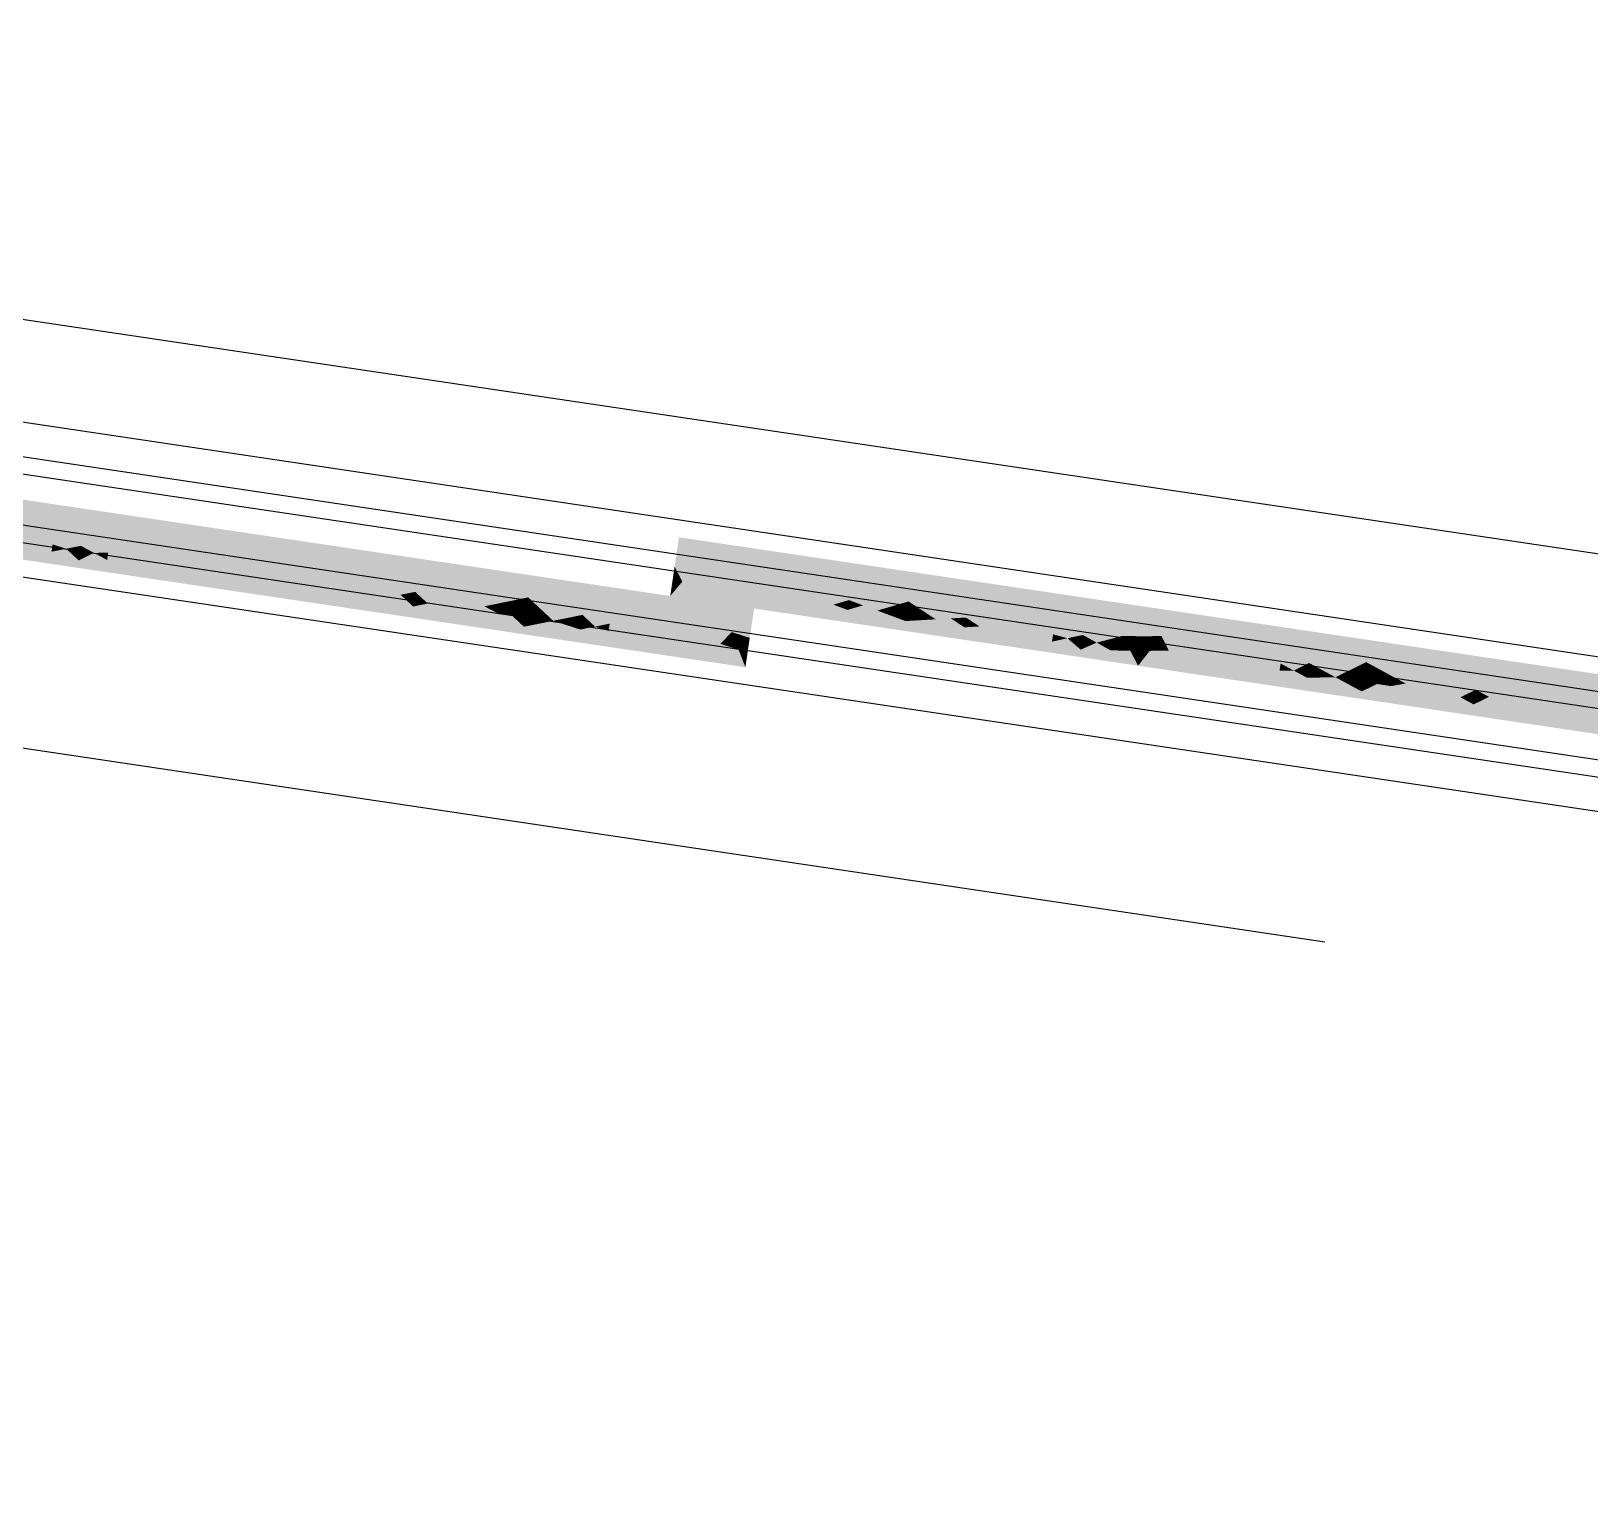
# Model space of a CAD drawing. Header units: millimetres. Extents: x 338 to 506, y 179 to 335.
# Drawn here: x 405.411 to 406.33, y 223.86 to 224.726 of the extents above; entities that cross this region are included whole.
import ezdxf

# ---------------------------------------------------------------- set-up
doc = ezdxf.new("R2010")
doc.units = ezdxf.units.MM
doc.linetypes.add('CENTER', pattern=[2, 1.25, -0.25, 0.25, -0.25])
doc.linetypes.add('DASHED2', pattern=[0.375, 0.25, -0.125])
for name, color, linetype in [('EJES_DE_COLUMNA', 255, 'DASHED2'), ('MUROS', 32, 'Continuous'), ('REJAS', 151, 'Continuous')]:
    doc.layers.add(name, color=color, linetype=linetype)

# ---------------------------------------------------------------- blocks, each defined once
blk = doc.blocks.new('*U168')
at = {"layer": 'REJAS', "color": 18, "linetype": 'Continuous', "extrusion": (0, 0, -1)}
for points in [[(-2936.8138, 1967.16095), (-2936.8313, 1967.69156), (-2936.8313, 1966.63034)], [(-2936.80286, 1967.09462), (-2936.80068, 1967.02829), (-2936.7963, 1967.16095)], [(-2936.80505, 1966.89564), (-2936.7963, 1966.63034), (-2936.7963, 1967.16095)], [(-2936.8138, 1967.16095), (-2936.8313, 1966.63034), (-2936.80505, 1966.89564)], [(-2936.80614, 1967.06146), (-2936.80068, 1967.02829), (-2936.80286, 1967.09462)], [(-2936.80943, 1967.02829), (-2936.80614, 1967.06146), (-2936.81161, 1967.09462)], [(-2936.80779, 1967.04488), (-2936.80341, 1967.04488), (-2936.80614, 1967.06146)], [(-2936.80341, 1967.04488), (-2936.80642, 1967.03659), (-2936.80068, 1967.02829)], [(-2936.80341, 1967.04488), (-2936.80779, 1967.04488), (-2936.80642, 1967.03659)], [(-2936.80642, 1967.03659), (-2936.80779, 1967.04488), (-2936.80943, 1967.02829)], [(-2936.80551, 1967.03106), (-2936.80355, 1967.03244), (-2936.80642, 1967.03659)], [(-2936.80642, 1967.03659), (-2936.80792, 1967.03244), (-2936.80551, 1967.03106)], [(-2936.80068, 1967.02829), (-2936.80355, 1967.03244), (-2936.80551, 1967.03106)], [(-2936.80505, 1967.02829), (-2936.80068, 1967.02829), (-2936.80551, 1967.03106)], [(-2936.80355, 1967.02415), (-2936.80068, 1967.02829), (-2936.80551, 1967.02553)], [(-2936.80068, 1967.02829), (-2936.80505, 1967.02829), (-2936.80551, 1967.02553)], [(-2936.80642, 1967.02), (-2936.80341, 1967.01171), (-2936.80068, 1967.02829)], [(-2936.80614, 1966.99513), (-2936.80286, 1966.96197), (-2936.80068, 1967.02829)], [(-2936.80642, 1967.02), (-2936.80355, 1967.02415), (-2936.80551, 1967.02553)], [(-2936.80943, 1967.02829), (-2936.80505, 1967.02829), (-2936.80551, 1967.03106)], [(-2936.80505, 1967.02829), (-2936.80943, 1967.02829), (-2936.80551, 1967.02553)], [(-2936.80792, 1967.03244), (-2936.80943, 1967.02829), (-2936.80551, 1967.03106)], [(-2936.80943, 1967.02829), (-2936.80792, 1967.02415), (-2936.80551, 1967.02553)], [(-2936.80551, 1967.02553), (-2936.80792, 1967.02415), (-2936.80642, 1967.02)], [(-2936.80614, 1966.99513), (-2936.80943, 1967.02829), (-2936.80724, 1966.96197)], [(-2936.80642, 1967.02), (-2936.80943, 1967.02829), (-2936.80779, 1967.01171)], [(-2936.80341, 1967.01171), (-2936.80642, 1967.02), (-2936.80779, 1967.01171)], [(-2936.80779, 1967.01171), (-2936.80614, 1966.99513), (-2936.80341, 1967.01171)], [(-2936.80286, 1966.96197), (-2936.80614, 1966.99513), (-2936.80724, 1966.96197)], [(-2936.80724, 1966.96197), (-2936.80505, 1966.89564), (-2936.80286, 1966.96197)], [(-2936.80833, 1966.86248), (-2936.80286, 1966.82932), (-2936.80505, 1966.89564)], [(-2936.80833, 1966.86248), (-2936.81161, 1966.82932), (-2936.8056, 1966.8459)], [(-2936.80861, 1966.83761), (-2936.80286, 1966.82932), (-2936.8056, 1966.8459)], [(-2936.80573, 1966.83346), (-2936.80769, 1966.83208), (-2936.80286, 1966.82932)], [(-2936.80286, 1966.82932), (-2936.80769, 1966.83208), (-2936.80724, 1966.82932)], [(-2936.80861, 1966.83761), (-2936.80769, 1966.83208), (-2936.80573, 1966.83346)], [(-2936.80724, 1966.82932), (-2936.80769, 1966.83208), (-2936.81161, 1966.82932)], [(-2936.80769, 1966.83208), (-2936.80861, 1966.83761), (-2936.81011, 1966.83346)], [(-2936.81161, 1966.82932), (-2936.80769, 1966.83208), (-2936.81011, 1966.83346)], [(-2936.80614, 1966.79615), (-2936.80068, 1966.76299), (-2936.80286, 1966.82932)], [(-2936.80724, 1966.82932), (-2936.80678, 1966.82655), (-2936.80286, 1966.82932)], [(-2936.80286, 1966.82932), (-2936.80678, 1966.82655), (-2936.80437, 1966.82517)], [(-2936.80888, 1966.81273), (-2936.80614, 1966.79615), (-2936.80286, 1966.82932)], [(-2936.80678, 1966.82655), (-2936.80587, 1966.82102), (-2936.80437, 1966.82517)], [(-2936.80888, 1966.81273), (-2936.80587, 1966.82102), (-2936.81161, 1966.82932)], [(-2936.80587, 1966.82102), (-2936.80678, 1966.82655), (-2936.80874, 1966.82517)], [(-2936.81161, 1966.82932), (-2936.81818, 1966.76299), (-2936.80614, 1966.79615)], [(-2936.80874, 1966.82517), (-2936.80678, 1966.82655), (-2936.81161, 1966.82932)], [(-2936.81161, 1966.82932), (-2936.80678, 1966.82655), (-2936.80724, 1966.82932)], [(-2936.80614, 1966.79615), (-2936.80633, 1966.77957), (-2936.80341, 1966.77957)], [(-2936.80915, 1966.78786), (-2936.80633, 1966.77957), (-2936.80614, 1966.79615)], [(-2936.81216, 1966.77957), (-2936.80633, 1966.77957), (-2936.80915, 1966.78786)], [(-2936.80341, 1966.77957), (-2936.80633, 1966.77957), (-2936.80068, 1966.76299)], [(-2936.80068, 1966.76299), (-2936.80633, 1966.77957), (-2936.80642, 1966.77128)], [(-2936.80633, 1966.77957), (-2936.81216, 1966.77957), (-2936.80642, 1966.77128)], [(-2936.81216, 1966.77957), (-2936.81034, 1966.76852), (-2936.80642, 1966.77128)], [(-2936.81034, 1966.76852), (-2936.81216, 1966.77957), (-2936.81517, 1966.77128)], [(-2936.80068, 1966.76299), (-2936.80642, 1966.77128), (-2936.80551, 1966.76575)], [(-2936.80551, 1966.76575), (-2936.80642, 1966.77128), (-2936.81034, 1966.76852)], [(-2936.80551, 1966.76575), (-2936.81034, 1966.76852), (-2936.80943, 1966.76299)], [(-2936.80943, 1966.76299), (-2936.81034, 1966.76852), (-2936.81818, 1966.76299)], [(-2936.81818, 1966.76299), (-2936.81034, 1966.76852), (-2936.81517, 1966.77128)], [(-2936.80724, 1966.69666), (-2936.7963, 1966.63034), (-2936.80068, 1966.76299)], [(-2936.80309, 1966.76437), (-2936.8052, 1966.76391), (-2936.80068, 1966.76299)], [(-2936.80068, 1966.76299), (-2936.8052, 1966.76391), (-2936.80505, 1966.76299)], [(-2936.80068, 1966.76299), (-2936.8049, 1966.76207), (-2936.80264, 1966.76161)], [(-2936.8049, 1966.76207), (-2936.80068, 1966.76299), (-2936.80505, 1966.76299)], [(-2936.80068, 1966.76299), (-2936.80851, 1966.75746), (-2936.80368, 1966.7547)], [(-2936.80669, 1966.74641), (-2936.80396, 1966.72983), (-2936.80068, 1966.76299)], [(-2936.80264, 1966.76161), (-2936.8049, 1966.76207), (-2936.8046, 1966.76023)], [(-2936.80551, 1966.76575), (-2936.8052, 1966.76391), (-2936.80309, 1966.76437)], [(-2936.8046, 1966.76023), (-2936.8049, 1966.76207), (-2936.80701, 1966.76161)], [(-2936.8046, 1966.76023), (-2936.80701, 1966.76161), (-2936.80751, 1966.76023)], [(-2936.80751, 1966.76023), (-2936.80655, 1966.75884), (-2936.8046, 1966.76023)], [(-2936.80701, 1966.76161), (-2936.8049, 1966.76207), (-2936.80943, 1966.76299)], [(-2936.80943, 1966.76299), (-2936.8049, 1966.76207), (-2936.80505, 1966.76299)], [(-2936.80505, 1966.76299), (-2936.8052, 1966.76391), (-2936.80943, 1966.76299)], [(-2936.8052, 1966.76391), (-2936.80551, 1966.76575), (-2936.80747, 1966.76437)], [(-2936.80943, 1966.76299), (-2936.8052, 1966.76391), (-2936.80747, 1966.76437)], [(-2936.80851, 1966.75746), (-2936.80655, 1966.75884), (-2936.80751, 1966.76023)], [(-2936.81271, 1966.72983), (-2936.80669, 1966.74641), (-2936.81818, 1966.76299)], [(-2936.80701, 1966.76161), (-2936.80943, 1966.76299), (-2936.80751, 1966.76023)], [(-2936.81818, 1966.76299), (-2936.8313, 1966.63034), (-2936.80724, 1966.69666)], [(-2936.80943, 1966.76299), (-2936.80897, 1966.76023), (-2936.80751, 1966.76023)], [(-2936.80897, 1966.76023), (-2936.80851, 1966.75746), (-2936.80751, 1966.76023)], [(-2936.81243, 1966.7547), (-2936.80851, 1966.75746), (-2936.81818, 1966.76299)], [(-2936.81818, 1966.76299), (-2936.80851, 1966.75746), (-2936.80943, 1966.76299)], [(-2936.80851, 1966.75746), (-2936.80669, 1966.74641), (-2936.80368, 1966.7547)], [(-2936.80669, 1966.74641), (-2936.80851, 1966.75746), (-2936.81243, 1966.7547)], [(-2936.80669, 1966.74641), (-2936.80678, 1966.73812), (-2936.80532, 1966.73812)], [(-2936.8082, 1966.74226), (-2936.80678, 1966.73812), (-2936.80669, 1966.74641)], [(-2936.8097, 1966.73812), (-2936.80678, 1966.73812), (-2936.8082, 1966.74226)], [(-2936.80532, 1966.73812), (-2936.80678, 1966.73812), (-2936.80396, 1966.72983)], [(-2936.80396, 1966.72983), (-2936.80678, 1966.73812), (-2936.80683, 1966.73397)], [(-2936.80683, 1966.73397), (-2936.80879, 1966.73259), (-2936.80396, 1966.72983)], [(-2936.80396, 1966.72983), (-2936.80879, 1966.73259), (-2936.80833, 1966.72983)], [(-2936.80678, 1966.73812), (-2936.8097, 1966.73812), (-2936.80683, 1966.73397)], [(-2936.8097, 1966.73812), (-2936.80879, 1966.73259), (-2936.80683, 1966.73397)], [(-2936.80879, 1966.73259), (-2936.81271, 1966.72983), (-2936.80833, 1966.72983)], [(-2936.8112, 1966.73397), (-2936.80879, 1966.73259), (-2936.8097, 1966.73812)], [(-2936.81271, 1966.72983), (-2936.80879, 1966.73259), (-2936.8112, 1966.73397)], [(-2936.80546, 1966.72568), (-2936.80396, 1966.72983), (-2936.80788, 1966.72706)], [(-2936.80396, 1966.72983), (-2936.80833, 1966.72983), (-2936.80788, 1966.72706)], [(-2936.80696, 1966.72153), (-2936.8056, 1966.71324), (-2936.80396, 1966.72983)], [(-2936.80696, 1966.72153), (-2936.80546, 1966.72568), (-2936.80788, 1966.72706)], [(-2936.80997, 1966.71324), (-2936.8056, 1966.71324), (-2936.80696, 1966.72153)], [(-2936.80997, 1966.71324), (-2936.80696, 1966.72153), (-2936.81271, 1966.72983)], [(-2936.80788, 1966.72706), (-2936.80984, 1966.72568), (-2936.80696, 1966.72153)], [(-2936.80833, 1966.72983), (-2936.81271, 1966.72983), (-2936.80788, 1966.72706)], [(-2936.81271, 1966.72983), (-2936.80984, 1966.72568), (-2936.80788, 1966.72706)], [(-2936.80724, 1966.69666), (-2936.8056, 1966.71324), (-2936.80997, 1966.71324)], [(-2936.80724, 1966.69666), (-2936.8076, 1966.6635), (-2936.80177, 1966.6635)], [(-2936.81325, 1966.68008), (-2936.8076, 1966.6635), (-2936.80724, 1966.69666)], [(-2936.81927, 1966.6635), (-2936.8076, 1966.6635), (-2936.81325, 1966.68008)], [(-2936.80177, 1966.6635), (-2936.8076, 1966.6635), (-2936.7963, 1966.63034)], [(-2936.7963, 1966.63034), (-2936.8076, 1966.6635), (-2936.80779, 1966.64692)], [(-2936.8076, 1966.6635), (-2936.81927, 1966.6635), (-2936.80779, 1966.64692)], [(-2936.81927, 1966.6635), (-2936.81562, 1966.64139), (-2936.80779, 1966.64692)], [(-2936.81562, 1966.64139), (-2936.81927, 1966.6635), (-2936.82529, 1966.64692)], [(-2936.7963, 1966.63034), (-2936.80779, 1966.64692), (-2936.80596, 1966.63586)], [(-2936.80596, 1966.63586), (-2936.80779, 1966.64692), (-2936.81562, 1966.64139)], [(-2936.80596, 1966.63586), (-2936.81562, 1966.64139), (-2936.8138, 1966.63034)], [(-2936.8138, 1966.63034), (-2936.81562, 1966.64139), (-2936.8313, 1966.63034)], [(-2936.8313, 1966.63034), (-2936.81562, 1966.64139), (-2936.82529, 1966.64692)], [(-2936.80113, 1966.6331), (-2936.80535, 1966.63218), (-2936.7963, 1966.63034)], [(-2936.7963, 1966.63034), (-2936.80535, 1966.63218), (-2936.80505, 1966.63034)], [(-2936.80596, 1966.63586), (-2936.80535, 1966.63218), (-2936.80113, 1966.6331)], [(-2936.80505, 1966.63034), (-2936.80535, 1966.63218), (-2936.8138, 1966.63034)], [(-2936.80535, 1966.63218), (-2936.80596, 1966.63586), (-2936.80988, 1966.6331)], [(-2936.8138, 1966.63034), (-2936.80535, 1966.63218), (-2936.80988, 1966.6331)]]:
    blk.add_solid(points, dxfattribs=at)
blk = doc.blocks.new('*U169')
at = {"layer": 'REJAS', "color": 18, "linetype": 'Continuous', "extrusion": (0, 0, -1)}
for points in [[(-2936.84005, 1966.61064), (-2936.83713, 1966.54095), (-2936.8313, 1966.68034)], [(-2936.8313, 1966.68034), (-2936.83713, 1966.54095), (-2936.8313, 1966.54095)], [(-2936.8313, 1966.68034), (-2936.84078, 1966.67453), (-2936.84224, 1966.66291)], [(-2936.83604, 1966.67743), (-2936.8313, 1966.68034), (-2936.84029, 1966.6784)], [(-2936.8313, 1966.68034), (-2936.84005, 1966.68034), (-2936.84029, 1966.6784)], [(-2936.83568, 1966.64549), (-2936.8313, 1966.68034), (-2936.84151, 1966.64549)], [(-2936.8313, 1966.68034), (-2936.84224, 1966.66291), (-2936.84151, 1966.64549)], [(-2936.84078, 1966.67453), (-2936.83604, 1966.67743), (-2936.84029, 1966.6784)], [(-2936.8488, 1966.54095), (-2936.84005, 1966.61064), (-2936.8663, 1966.68034)], [(-2936.84005, 1966.68034), (-2936.8488, 1966.68034), (-2936.84029, 1966.6784)], [(-2936.8488, 1966.68034), (-2936.84479, 1966.67743), (-2936.84029, 1966.6784)], [(-2936.84029, 1966.6784), (-2936.84479, 1966.67743), (-2936.84078, 1966.67453)], [(-2936.84078, 1966.67453), (-2936.8488, 1966.68034), (-2936.85026, 1966.66872)], [(-2936.8488, 1966.54095), (-2936.8663, 1966.68034), (-2936.8663, 1966.40156)], [(-2936.8488, 1966.68034), (-2936.8663, 1966.68034), (-2936.85026, 1966.66872)], [(-2936.8663, 1966.68034), (-2936.85974, 1966.66291), (-2936.85026, 1966.66872)], [(-2936.84078, 1966.67453), (-2936.85026, 1966.66872), (-2936.84224, 1966.66291)], [(-2936.85318, 1966.64549), (-2936.84224, 1966.66291), (-2936.85026, 1966.66872)], [(-2936.85026, 1966.66872), (-2936.85974, 1966.66291), (-2936.85318, 1966.64549)], [(-2936.84151, 1966.64549), (-2936.84224, 1966.66291), (-2936.85318, 1966.64549)], [(-2936.84005, 1966.61064), (-2936.83568, 1966.64549), (-2936.84151, 1966.64549)], [(-2936.84661, 1966.62807), (-2936.84005, 1966.61064), (-2936.84151, 1966.64549)], [(-2936.85318, 1966.64549), (-2936.84661, 1966.62807), (-2936.84151, 1966.64549)], [(-2936.84224, 1966.59322), (-2936.83859, 1966.57579), (-2936.84005, 1966.61064)], [(-2936.84224, 1966.59322), (-2936.84443, 1966.57579), (-2936.84042, 1966.58451)], [(-2936.84242, 1966.58015), (-2936.83859, 1966.57579), (-2936.84042, 1966.58451)], [(-2936.84078, 1966.55837), (-2936.83713, 1966.54095), (-2936.83859, 1966.57579)], [(-2936.84051, 1966.57797), (-2936.84181, 1966.57725), (-2936.83859, 1966.57579)], [(-2936.83859, 1966.57579), (-2936.84181, 1966.57725), (-2936.84151, 1966.57579)], [(-2936.84151, 1966.57579), (-2936.84121, 1966.57434), (-2936.83859, 1966.57579)], [(-2936.83859, 1966.57579), (-2936.84121, 1966.57434), (-2936.8396, 1966.57362)], [(-2936.8426, 1966.56708), (-2936.84078, 1966.55837), (-2936.83859, 1966.57579)], [(-2936.84242, 1966.58015), (-2936.84181, 1966.57725), (-2936.84051, 1966.57797)], [(-2936.8426, 1966.56708), (-2936.8406, 1966.57144), (-2936.84443, 1966.57579)], [(-2936.84443, 1966.57579), (-2936.8488, 1966.54095), (-2936.84078, 1966.55837)], [(-2936.84251, 1966.57362), (-2936.84121, 1966.57434), (-2936.84443, 1966.57579)], [(-2936.84443, 1966.57579), (-2936.84121, 1966.57434), (-2936.84151, 1966.57579)], [(-2936.84151, 1966.57579), (-2936.84181, 1966.57725), (-2936.84443, 1966.57579)], [(-2936.84181, 1966.57725), (-2936.84242, 1966.58015), (-2936.84342, 1966.57797)], [(-2936.84443, 1966.57579), (-2936.84181, 1966.57725), (-2936.84342, 1966.57797)], [(-2936.84121, 1966.57434), (-2936.8406, 1966.57144), (-2936.8396, 1966.57362)], [(-2936.8406, 1966.57144), (-2936.84121, 1966.57434), (-2936.84251, 1966.57362)], [(-2936.8409, 1966.54966), (-2936.83896, 1966.54966), (-2936.84078, 1966.55837)], [(-2936.84078, 1966.55837), (-2936.84279, 1966.55402), (-2936.8409, 1966.54966)], [(-2936.84096, 1966.5453), (-2936.83713, 1966.54095), (-2936.8409, 1966.54966)], [(-2936.83713, 1966.54095), (-2936.83896, 1966.54966), (-2936.8409, 1966.54966)], [(-2936.84279, 1966.55402), (-2936.84479, 1966.54966), (-2936.8409, 1966.54966)], [(-2936.84479, 1966.54966), (-2936.84096, 1966.5453), (-2936.8409, 1966.54966)], [(-2936.84358, 1966.54385), (-2936.84096, 1966.5453), (-2936.84479, 1966.54966)], [(-2936.84479, 1966.54966), (-2936.8468, 1966.5453), (-2936.84358, 1966.54385)], [(-2936.8313, 1966.54095), (-2936.83713, 1966.54095), (-2936.8313, 1966.40156)], [(-2936.8313, 1966.40156), (-2936.83713, 1966.54095), (-2936.84005, 1966.47125)], [(-2936.83713, 1966.54095), (-2936.84096, 1966.5453), (-2936.84358, 1966.54385)], [(-2936.84297, 1966.54095), (-2936.83713, 1966.54095), (-2936.84358, 1966.54385)], [(-2936.84078, 1966.52352), (-2936.83859, 1966.5061), (-2936.83713, 1966.54095)], [(-2936.84096, 1966.53659), (-2936.83713, 1966.54095), (-2936.84358, 1966.53804)], [(-2936.83713, 1966.54095), (-2936.84297, 1966.54095), (-2936.84358, 1966.53804)], [(-2936.83896, 1966.53224), (-2936.83713, 1966.54095), (-2936.8409, 1966.53224)], [(-2936.83713, 1966.54095), (-2936.84096, 1966.53659), (-2936.8409, 1966.53224)], [(-2936.8488, 1966.54095), (-2936.85755, 1966.47125), (-2936.84005, 1966.47125)], [(-2936.84443, 1966.5061), (-2936.84078, 1966.52352), (-2936.8488, 1966.54095)], [(-2936.84479, 1966.53224), (-2936.84096, 1966.53659), (-2936.84358, 1966.53804)], [(-2936.8488, 1966.54095), (-2936.84297, 1966.54095), (-2936.84358, 1966.54385)], [(-2936.84297, 1966.54095), (-2936.8488, 1966.54095), (-2936.84358, 1966.53804)], [(-2936.8468, 1966.5453), (-2936.8488, 1966.54095), (-2936.84358, 1966.54385)], [(-2936.8488, 1966.54095), (-2936.8468, 1966.53659), (-2936.84358, 1966.53804)], [(-2936.84358, 1966.53804), (-2936.8468, 1966.53659), (-2936.84479, 1966.53224)], [(-2936.84078, 1966.52352), (-2936.83896, 1966.53224), (-2936.8409, 1966.53224)], [(-2936.84279, 1966.52788), (-2936.84078, 1966.52352), (-2936.8409, 1966.53224)], [(-2936.8409, 1966.53224), (-2936.84096, 1966.53659), (-2936.84479, 1966.53224)], [(-2936.84479, 1966.53224), (-2936.84279, 1966.52788), (-2936.8409, 1966.53224)], [(-2936.8426, 1966.51481), (-2936.83859, 1966.5061), (-2936.84078, 1966.52352)], [(-2936.84121, 1966.50755), (-2936.8396, 1966.50828), (-2936.8406, 1966.51046)], [(-2936.8426, 1966.51481), (-2936.84443, 1966.5061), (-2936.8406, 1966.51046)], [(-2936.8406, 1966.51046), (-2936.84251, 1966.50828), (-2936.84121, 1966.50755)], [(-2936.83859, 1966.5061), (-2936.8396, 1966.50828), (-2936.84121, 1966.50755)], [(-2936.84151, 1966.5061), (-2936.83859, 1966.5061), (-2936.84121, 1966.50755)], [(-2936.84005, 1966.47125), (-2936.83859, 1966.5061), (-2936.84224, 1966.48868)], [(-2936.84051, 1966.50392), (-2936.83859, 1966.5061), (-2936.84181, 1966.50465)], [(-2936.83859, 1966.5061), (-2936.84151, 1966.5061), (-2936.84181, 1966.50465)], [(-2936.84242, 1966.50174), (-2936.84042, 1966.49739), (-2936.83859, 1966.5061)], [(-2936.84224, 1966.48868), (-2936.84042, 1966.49739), (-2936.84443, 1966.5061)], [(-2936.84242, 1966.50174), (-2936.84051, 1966.50392), (-2936.84181, 1966.50465)], [(-2936.84251, 1966.50828), (-2936.84443, 1966.5061), (-2936.84121, 1966.50755)], [(-2936.84443, 1966.5061), (-2936.84151, 1966.5061), (-2936.84121, 1966.50755)], [(-2936.84151, 1966.5061), (-2936.84443, 1966.5061), (-2936.84181, 1966.50465)], [(-2936.84443, 1966.5061), (-2936.84342, 1966.50392), (-2936.84181, 1966.50465)], [(-2936.84181, 1966.50465), (-2936.84342, 1966.50392), (-2936.84242, 1966.50174)], [(-2936.84224, 1966.45383), (-2936.83786, 1966.45383), (-2936.84005, 1966.47125)], [(-2936.85755, 1966.47125), (-2936.84443, 1966.43641), (-2936.84005, 1966.47125)], [(-2936.85755, 1966.47125), (-2936.8663, 1966.40156), (-2936.84443, 1966.43641)], [(-2936.84114, 1966.44512), (-2936.83568, 1966.43641), (-2936.83786, 1966.45383)], [(-2936.83786, 1966.45383), (-2936.84224, 1966.45383), (-2936.84114, 1966.44512)], [(-2936.84114, 1966.44512), (-2936.84224, 1966.45383), (-2936.84443, 1966.43641)], [(-2936.83841, 1966.44076), (-2936.84042, 1966.43931), (-2936.83568, 1966.43641)], [(-2936.83568, 1966.43641), (-2936.84042, 1966.43931), (-2936.84005, 1966.43641)], [(-2936.84114, 1966.44512), (-2936.84042, 1966.43931), (-2936.83841, 1966.44076)], [(-2936.84005, 1966.43641), (-2936.84042, 1966.43931), (-2936.84443, 1966.43641)], [(-2936.84042, 1966.43931), (-2936.84114, 1966.44512), (-2936.84279, 1966.44076)], [(-2936.84443, 1966.43641), (-2936.84042, 1966.43931), (-2936.84279, 1966.44076)], [(-2936.83786, 1966.41898), (-2936.8313, 1966.40156), (-2936.83568, 1966.43641)], [(-2936.83841, 1966.43205), (-2936.83568, 1966.43641), (-2936.84042, 1966.4335)], [(-2936.83568, 1966.43641), (-2936.84005, 1966.43641), (-2936.84042, 1966.4335)], [(-2936.84114, 1966.42769), (-2936.83786, 1966.41898), (-2936.83568, 1966.43641)], [(-2936.84114, 1966.42769), (-2936.84321, 1966.42286), (-2936.83786, 1966.41898)], [(-2936.84114, 1966.42769), (-2936.83841, 1966.43205), (-2936.84042, 1966.4335)], [(-2936.84042, 1966.4335), (-2936.84005, 1966.43641), (-2936.84443, 1966.43641)], [(-2936.84443, 1966.43641), (-2936.84279, 1966.43205), (-2936.84042, 1966.4335)], [(-2936.84279, 1966.43205), (-2936.84114, 1966.42769), (-2936.84042, 1966.4335)], [(-2936.84443, 1966.43641), (-2936.84321, 1966.42286), (-2936.84114, 1966.42769)], [(-2936.84321, 1966.42286), (-2936.84443, 1966.43641), (-2936.84588, 1966.42479)], [(-2936.84734, 1966.41318), (-2936.84443, 1966.43641), (-2936.85536, 1966.41898)], [(-2936.8313, 1966.40156), (-2936.83786, 1966.41898), (-2936.83932, 1966.40737)], [(-2936.83786, 1966.41898), (-2936.84321, 1966.42286), (-2936.8426, 1966.41608)], [(-2936.83859, 1966.41318), (-2936.83786, 1966.41898), (-2936.84151, 1966.41318)], [(-2936.83786, 1966.41898), (-2936.8426, 1966.41608), (-2936.84151, 1966.41318)], [(-2936.8426, 1966.41608), (-2936.84321, 1966.42286), (-2936.84734, 1966.41318)], [(-2936.84734, 1966.41318), (-2936.84321, 1966.42286), (-2936.84588, 1966.42479)], [(-2936.8663, 1966.40156), (-2936.84734, 1966.41318), (-2936.85536, 1966.41898)], [(-2936.83932, 1966.40737), (-2936.83859, 1966.41318), (-2936.84151, 1966.41318)], [(-2936.84151, 1966.41318), (-2936.84333, 1966.41027), (-2936.83932, 1966.40737)], [(-2936.84333, 1966.41027), (-2936.8426, 1966.40834), (-2936.84133, 1966.40882)], [(-2936.8426, 1966.41608), (-2936.84734, 1966.41318), (-2936.84151, 1966.41318)], [(-2936.84734, 1966.41318), (-2936.84333, 1966.41027), (-2936.84151, 1966.41318)], [(-2936.84424, 1966.40882), (-2936.8426, 1966.40834), (-2936.84333, 1966.41027)], [(-2936.84734, 1966.41318), (-2936.84515, 1966.40737), (-2936.84333, 1966.41027)], [(-2936.84807, 1966.40737), (-2936.84515, 1966.40737), (-2936.84734, 1966.41318)], [(-2936.8488, 1966.40156), (-2936.84734, 1966.41318), (-2936.8663, 1966.40156)], [(-2936.83531, 1966.40446), (-2936.83981, 1966.4035), (-2936.8313, 1966.40156)], [(-2936.8313, 1966.40156), (-2936.83981, 1966.4035), (-2936.84005, 1966.40156)], [(-2936.84005, 1966.13625), (-2936.8313, 1965.87095), (-2936.8313, 1966.40156)], [(-2936.8313, 1966.40156), (-2936.84096, 1966.39603), (-2936.84279, 1966.38498)], [(-2936.83613, 1966.3988), (-2936.8313, 1966.40156), (-2936.84035, 1966.39972)], [(-2936.8313, 1966.40156), (-2936.84005, 1966.40156), (-2936.84035, 1966.39972)], [(-2936.83677, 1966.3684), (-2936.8313, 1966.40156), (-2936.8426, 1966.3684)], [(-2936.8313, 1966.40156), (-2936.84279, 1966.38498), (-2936.8426, 1966.3684)], [(-2936.84224, 1966.33523), (-2936.83568, 1966.26891), (-2936.8313, 1966.40156)], [(-2936.83932, 1966.40737), (-2936.83981, 1966.4035), (-2936.83531, 1966.40446)], [(-2936.84133, 1966.40882), (-2936.8426, 1966.40834), (-2936.83932, 1966.40737)], [(-2936.83932, 1966.40737), (-2936.8426, 1966.40834), (-2936.84224, 1966.40737)], [(-2936.83932, 1966.40737), (-2936.84206, 1966.40688), (-2936.84051, 1966.40664)], [(-2936.84206, 1966.40688), (-2936.83932, 1966.40737), (-2936.84224, 1966.40737)], [(-2936.84169, 1966.40592), (-2936.84106, 1966.40511), (-2936.83932, 1966.40737)], [(-2936.83932, 1966.40737), (-2936.84106, 1966.40511), (-2936.83956, 1966.40543)], [(-2936.84106, 1966.40511), (-2936.83981, 1966.4035), (-2936.83956, 1966.40543)], [(-2936.83981, 1966.4035), (-2936.84106, 1966.40511), (-2936.84193, 1966.40398)], [(-2936.8488, 1966.40156), (-2936.83981, 1966.4035), (-2936.84406, 1966.40446)], [(-2936.8443, 1966.40253), (-2936.84005, 1966.40156), (-2936.83981, 1966.4035)], [(-2936.8488, 1966.40156), (-2936.84005, 1966.40156), (-2936.8443, 1966.40253)], [(-2936.8488, 1965.87095), (-2936.84005, 1966.13625), (-2936.8663, 1966.40156)], [(-2936.84005, 1966.40156), (-2936.8488, 1966.40156), (-2936.84035, 1966.39972)], [(-2936.8488, 1966.40156), (-2936.84488, 1966.3988), (-2936.84035, 1966.39972)], [(-2936.84051, 1966.40664), (-2936.84206, 1966.40688), (-2936.84169, 1966.40592)], [(-2936.84096, 1966.39603), (-2936.8488, 1966.40156), (-2936.85062, 1966.39051)], [(-2936.84406, 1966.40446), (-2936.84106, 1966.40511), (-2936.84169, 1966.40592)], [(-2936.84193, 1966.40398), (-2936.84106, 1966.40511), (-2936.84406, 1966.40446)], [(-2936.84169, 1966.40592), (-2936.84515, 1966.40737), (-2936.84406, 1966.40446)], [(-2936.84169, 1966.40592), (-2936.84206, 1966.40688), (-2936.84342, 1966.40664)], [(-2936.84342, 1966.40664), (-2936.84206, 1966.40688), (-2936.84515, 1966.40737)], [(-2936.84515, 1966.40737), (-2936.84206, 1966.40688), (-2936.84224, 1966.40737)], [(-2936.8426, 1966.40834), (-2936.84515, 1966.40737), (-2936.84224, 1966.40737)], [(-2936.85318, 1966.26891), (-2936.84224, 1966.33523), (-2936.8663, 1966.40156)], [(-2936.84515, 1966.40737), (-2936.8426, 1966.40834), (-2936.84424, 1966.40882)], [(-2936.84406, 1966.40446), (-2936.84515, 1966.40737), (-2936.8488, 1966.40156)], [(-2936.8488, 1966.40156), (-2936.84515, 1966.40737), (-2936.84807, 1966.40737)], [(-2936.8488, 1965.87095), (-2936.8663, 1966.40156), (-2936.8663, 1965.34034)], [(-2936.8488, 1966.40156), (-2936.8663, 1966.40156), (-2936.85062, 1966.39051)], [(-2936.8663, 1966.40156), (-2936.86029, 1966.38498), (-2936.85062, 1966.39051)], [(-2936.84096, 1966.39603), (-2936.83613, 1966.3988), (-2936.84035, 1966.39972)], [(-2936.84035, 1966.39972), (-2936.84488, 1966.3988), (-2936.84096, 1966.39603)], [(-2936.84096, 1966.39603), (-2936.85062, 1966.39051), (-2936.84279, 1966.38498)], [(-2936.8426, 1966.3684), (-2936.84279, 1966.38498), (-2936.85427, 1966.3684)], [(-2936.85427, 1966.3684), (-2936.84279, 1966.38498), (-2936.85062, 1966.39051)], [(-2936.85062, 1966.39051), (-2936.86029, 1966.38498), (-2936.85427, 1966.3684)], [(-2936.84224, 1966.33523), (-2936.83677, 1966.3684), (-2936.8426, 1966.3684)], [(-2936.84825, 1966.35181), (-2936.84224, 1966.33523), (-2936.8426, 1966.3684)], [(-2936.85427, 1966.3684), (-2936.84825, 1966.35181), (-2936.8426, 1966.3684)], [(-2936.84224, 1966.33523), (-2936.84497, 1966.31865), (-2936.8406, 1966.31865)], [(-2936.84196, 1966.31036), (-2936.83896, 1966.30207), (-2936.8406, 1966.31865)], [(-2936.84497, 1966.31865), (-2936.84196, 1966.31036), (-2936.8406, 1966.31865)], [(-2936.84497, 1966.31865), (-2936.84771, 1966.30207), (-2936.84196, 1966.31036)], [(-2936.84196, 1966.31036), (-2936.84288, 1966.30483), (-2936.84046, 1966.30622)], [(-2936.84288, 1966.30483), (-2936.84196, 1966.31036), (-2936.84484, 1966.30622)], [(-2936.84169, 1966.28549), (-2936.83568, 1966.26891), (-2936.83896, 1966.30207)], [(-2936.84046, 1966.30622), (-2936.84288, 1966.30483), (-2936.83896, 1966.30207)], [(-2936.83896, 1966.30207), (-2936.84288, 1966.30483), (-2936.84333, 1966.30207)], [(-2936.84183, 1966.29792), (-2936.83896, 1966.30207), (-2936.84379, 1966.29931)], [(-2936.83896, 1966.30207), (-2936.84333, 1966.30207), (-2936.84379, 1966.29931)], [(-2936.84032, 1966.29378), (-2936.83896, 1966.30207), (-2936.84178, 1966.29378)], [(-2936.83896, 1966.30207), (-2936.84183, 1966.29792), (-2936.84178, 1966.29378)], [(-2936.84771, 1966.30207), (-2936.85318, 1966.26891), (-2936.84169, 1966.28549)], [(-2936.8447, 1966.29378), (-2936.84183, 1966.29792), (-2936.84379, 1966.29931)], [(-2936.84771, 1966.30207), (-2936.84288, 1966.30483), (-2936.84484, 1966.30622)], [(-2936.84333, 1966.30207), (-2936.84288, 1966.30483), (-2936.84771, 1966.30207)], [(-2936.84379, 1966.29931), (-2936.84333, 1966.30207), (-2936.84771, 1966.30207)], [(-2936.84771, 1966.30207), (-2936.8462, 1966.29792), (-2936.84379, 1966.29931)], [(-2936.8462, 1966.29792), (-2936.8447, 1966.29378), (-2936.84379, 1966.29931)], [(-2936.84169, 1966.28549), (-2936.84032, 1966.29378), (-2936.84178, 1966.29378)], [(-2936.8432, 1966.28963), (-2936.84169, 1966.28549), (-2936.84178, 1966.29378)], [(-2936.84178, 1966.29378), (-2936.84183, 1966.29792), (-2936.8447, 1966.29378)], [(-2936.8447, 1966.29378), (-2936.8432, 1966.28963), (-2936.84178, 1966.29378)], [(-2936.84351, 1966.27443), (-2936.83868, 1966.2772), (-2936.84169, 1966.28549)], [(-2936.84169, 1966.28549), (-2936.84743, 1966.2772), (-2936.84351, 1966.27443)], [(-2936.83568, 1966.26891), (-2936.83868, 1966.2772), (-2936.84351, 1966.27443)], [(-2936.83764, 1966.27029), (-2936.8396, 1966.27167), (-2936.8399, 1966.26983)], [(-2936.84251, 1966.27167), (-2936.8396, 1966.27167), (-2936.84155, 1966.27305)], [(-2936.8396, 1966.27167), (-2936.84201, 1966.27029), (-2936.8399, 1966.26983)], [(-2936.8396, 1966.27167), (-2936.84251, 1966.27167), (-2936.84201, 1966.27029)], [(-2936.84351, 1966.27443), (-2936.84251, 1966.27167), (-2936.84155, 1966.27305)], [(-2936.84201, 1966.27029), (-2936.84251, 1966.27167), (-2936.84443, 1966.26891)], [(-2936.84397, 1966.27167), (-2936.84251, 1966.27167), (-2936.84351, 1966.27443)], [(-2936.84443, 1966.26891), (-2936.84251, 1966.27167), (-2936.84397, 1966.27167)], [(-2936.84743, 1966.2772), (-2936.85318, 1966.26891), (-2936.84351, 1966.27443)], [(-2936.85318, 1966.26891), (-2936.84443, 1966.26891), (-2936.84351, 1966.27443)], [(-2936.83568, 1966.26891), (-2936.83764, 1966.27029), (-2936.8399, 1966.26983)], [(-2936.8399, 1966.26983), (-2936.84005, 1966.26891), (-2936.83568, 1966.26891)], [(-2936.83568, 1966.26891), (-2936.84051, 1966.26614), (-2936.84142, 1966.26062)], [(-2936.83809, 1966.26752), (-2936.83568, 1966.26891), (-2936.8402, 1966.26799)], [(-2936.83568, 1966.26891), (-2936.84005, 1966.26891), (-2936.8402, 1966.26799)], [(-2936.83841, 1966.25233), (-2936.83568, 1966.26891), (-2936.84133, 1966.25233)], [(-2936.83568, 1966.26891), (-2936.84142, 1966.26062), (-2936.84133, 1966.25233)], [(-2936.84114, 1966.23574), (-2936.83786, 1966.20258), (-2936.83568, 1966.26891)], [(-2936.84051, 1966.26614), (-2936.83809, 1966.26752), (-2936.8402, 1966.26799)], [(-2936.84201, 1966.27029), (-2936.84443, 1966.26891), (-2936.8399, 1966.26983)], [(-2936.84443, 1966.26891), (-2936.84005, 1966.26891), (-2936.8399, 1966.26983)], [(-2936.84005, 1966.26891), (-2936.84443, 1966.26891), (-2936.8402, 1966.26799)], [(-2936.84443, 1966.26891), (-2936.84247, 1966.26752), (-2936.8402, 1966.26799)], [(-2936.8402, 1966.26799), (-2936.84247, 1966.26752), (-2936.84051, 1966.26614)], [(-2936.84051, 1966.26614), (-2936.84443, 1966.26891), (-2936.84534, 1966.26338)], [(-2936.84051, 1966.26614), (-2936.84534, 1966.26338), (-2936.84142, 1966.26062)], [(-2936.84661, 1966.20258), (-2936.84114, 1966.23574), (-2936.85318, 1966.26891)], [(-2936.84716, 1966.25233), (-2936.84142, 1966.26062), (-2936.84534, 1966.26338)], [(-2936.84443, 1966.26891), (-2936.85318, 1966.26891), (-2936.84534, 1966.26338)], [(-2936.85318, 1966.26891), (-2936.85017, 1966.26062), (-2936.84534, 1966.26338)], [(-2936.84534, 1966.26338), (-2936.85017, 1966.26062), (-2936.84716, 1966.25233)], [(-2936.84133, 1966.25233), (-2936.84142, 1966.26062), (-2936.84716, 1966.25233)], [(-2936.84114, 1966.23574), (-2936.83841, 1966.25233), (-2936.84133, 1966.25233)], [(-2936.84415, 1966.24403), (-2936.84114, 1966.23574), (-2936.84133, 1966.25233)], [(-2936.84716, 1966.25233), (-2936.84415, 1966.24403), (-2936.84133, 1966.25233)], [(-2936.84388, 1966.21916), (-2936.83786, 1966.20258), (-2936.84114, 1966.23574)], [(-2936.84388, 1966.21916), (-2936.84661, 1966.20258), (-2936.84087, 1966.21087)], [(-2936.84178, 1966.20534), (-2936.83937, 1966.20673), (-2936.84087, 1966.21087)], [(-2936.84087, 1966.21087), (-2936.84374, 1966.20673), (-2936.84178, 1966.20534)], [(-2936.83786, 1966.20258), (-2936.83937, 1966.20673), (-2936.84178, 1966.20534)], [(-2936.84224, 1966.20258), (-2936.83786, 1966.20258), (-2936.84178, 1966.20534)], [(-2936.84073, 1966.19843), (-2936.83786, 1966.20258), (-2936.84269, 1966.19982)], [(-2936.83786, 1966.20258), (-2936.84224, 1966.20258), (-2936.84269, 1966.19982)], [(-2936.84361, 1966.19429), (-2936.8406, 1966.186), (-2936.83786, 1966.20258)], [(-2936.84333, 1966.16942), (-2936.84005, 1966.13625), (-2936.83786, 1966.20258)], [(-2936.84333, 1966.16942), (-2936.8406, 1966.186), (-2936.84661, 1966.20258)], [(-2936.84361, 1966.19429), (-2936.84073, 1966.19843), (-2936.84269, 1966.19982)], [(-2936.84374, 1966.20673), (-2936.84661, 1966.20258), (-2936.84178, 1966.20534)], [(-2936.84661, 1966.20258), (-2936.84224, 1966.20258), (-2936.84178, 1966.20534)], [(-2936.84224, 1966.20258), (-2936.84661, 1966.20258), (-2936.84269, 1966.19982)], [(-2936.84661, 1966.20258), (-2936.84511, 1966.19843), (-2936.84269, 1966.19982)], [(-2936.84269, 1966.19982), (-2936.84511, 1966.19843), (-2936.84361, 1966.19429)], [(-2936.84224, 1966.06993), (-2936.83568, 1966.0036), (-2936.84005, 1966.13625)]]:
    blk.add_solid(points, dxfattribs=at)
blk = doc.blocks.new('V5')
at = {"layer": 'REJAS', "color": 18}
for p, q in [((2936.7863, 1968.00556, -0.00167), (2936.7863, 1965.31534)), ((2936.8763, 1965.31534), (2936.8763, 1968.00556, -0.00167)), ((2936.8063, 1967.97034), (2936.8063, 1965.34034)), ((2936.8163, 1965.34034), (2936.8163, 1967.97034)), ((2936.8463, 1967.97034), (2936.8463, 1965.34034)), ((2936.8563, 1967.97034), (2936.8563, 1965.34034))]:
    blk.add_line(p, q, dxfattribs=at)
at = {"layer": 'REJAS', "color": 18, "linetype": 'Continuous'}
for name in ['*U168', '*U169']:
    blk.add_blockref(name, (0, 0), dxfattribs=at)
blk = doc.blocks.new('V5V7_B10')
at = {"layer": 'REJAS', "color": 30}
blk.add_line((2936.9363, 1965.31534), (2936.9363, 1968.00556, -0.00167), dxfattribs=at)
at = {"color": 32}
blk.add_blockref('V5', (0, 0), dxfattribs=at)
blk = doc.blocks.new('EJES_ESTRUCTURALES')
at = {"layer": 'EJES_DE_COLUMNA', "color": 9, "linetype": 'CENTER'}
blk.add_line((675.14128, 131.2663), (675.14128, 199.7363), dxfattribs=at)
blk = doc.blocks.new('A$C7152A42C')
at = {"color": 32}
blk.add_blockref('V5V7_B10', (-2892.7659, -1880.28762), dxfattribs=at)
at = {"layer": 'EJES_DE_COLUMNA'}
blk.add_blockref('EJES_ESTRUCTURALES', (-631.22088, -95.28525), dxfattribs=at)

msp = doc.modelspace()

# ---------------------------------------------------------------- block references
at = {"layer": 'MUROS', "color": 32, "rotation": 81.53046525965426}
msp.add_blockref('A$C7152A42C', (484.74824, 168.08442), dxfattribs=at)

doc.saveas('drawing.dxf')
